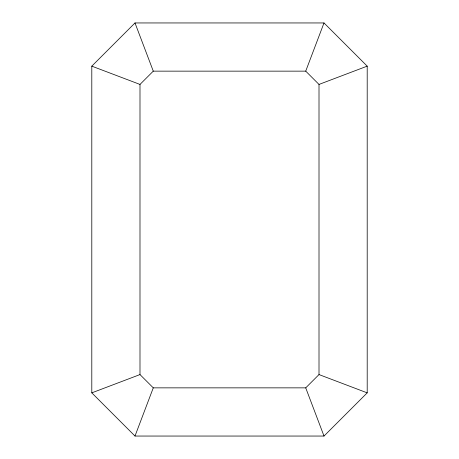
<?xml version="1.0" encoding="UTF-8"?>
<svg xmlns="http://www.w3.org/2000/svg" width="459" height="459" viewBox="0 0 459 459"><rect width="100%" height="100%" fill="white"/><g stroke="black" fill="none" stroke-linecap="round" stroke-linejoin="round"><path stroke-width="0.69" d="M134.998 436.05L91.8 392.852L91.8 66.148L134.998 22.95L324.002 22.95L367.2 66.148L367.2 392.852L324.002 436.05L134.998 436.05L153.277 387.855L139.995 374.573L139.995 84.427L153.277 71.145L305.723 71.145L319.005 84.427L319.005 374.573L305.723 387.855L153.277 387.855M305.723 71.145L324.002 22.95M319.005 84.427L367.2 66.148M91.8 392.852L139.995 374.573M91.8 66.148L139.995 84.427M319.005 374.573L367.2 392.852M305.723 387.855L324.002 436.05M134.998 22.95L153.277 71.145"/></g></svg>
